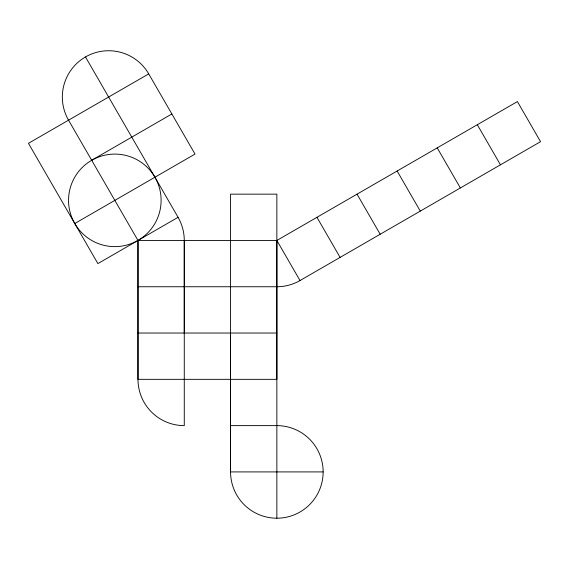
<?xml version="1.0" encoding="UTF-8"?>
<svg xmlns="http://www.w3.org/2000/svg" width="569" height="569" viewBox="0 0 569 569"><rect width="100%" height="100%" fill="white"/><g stroke="black" fill="none" stroke-linecap="round" stroke-linejoin="round"><path stroke-width="0.85" d="M137.983 286.748L276.861 286.748A46.295 46.295 0 0 0 300.005 280.545L540.55 141.667L517.406 101.574L276.861 240.452L137.983 240.452L137.983 379.331A46.295 46.295 0 0 0 184.271 425.626L184.271 240.452A46.295 46.295 0 0 0 178.069 217.308L85.485 56.943A46.295 46.295 0 0 0 68.543 120.18L137.968 240.431A46.295 46.295 0 0 0 154.91 177.194M184.271 333.334L184.271 240.452M230.566 333.036L230.566 471.914A46.295 46.295 0 0 0 276.861 518.21A46.295 46.295 0 0 0 323.149 471.914A46.295 46.295 0 0 0 276.861 425.626L230.566 425.626M171.866 113.978L91.687 160.273A46.295 46.295 0 0 0 74.759 223.532L195.018 154.071L148.722 73.885L28.45 143.324L97.889 263.596L178.069 217.308M137.983 333.036L276.861 333.036M323.149 471.914L230.566 471.914L230.566 194.157L276.861 194.157L276.861 518.21M477.313 124.718L500.457 164.811M437.22 147.869L460.371 187.955M397.134 171.013L420.278 211.106M357.04 194.157L380.184 234.25M316.947 217.308L340.098 257.394M300.005 280.545L276.861 240.452L276.861 379.331L137.983 379.331L137.983 240.452M137.968 240.431A46.295 46.295 0 0 1 74.731 223.482M91.701 160.294A46.295 46.295 0 0 1 154.939 177.236M85.485 56.943A46.295 46.295 0 0 1 148.722 73.885"/></g></svg>
